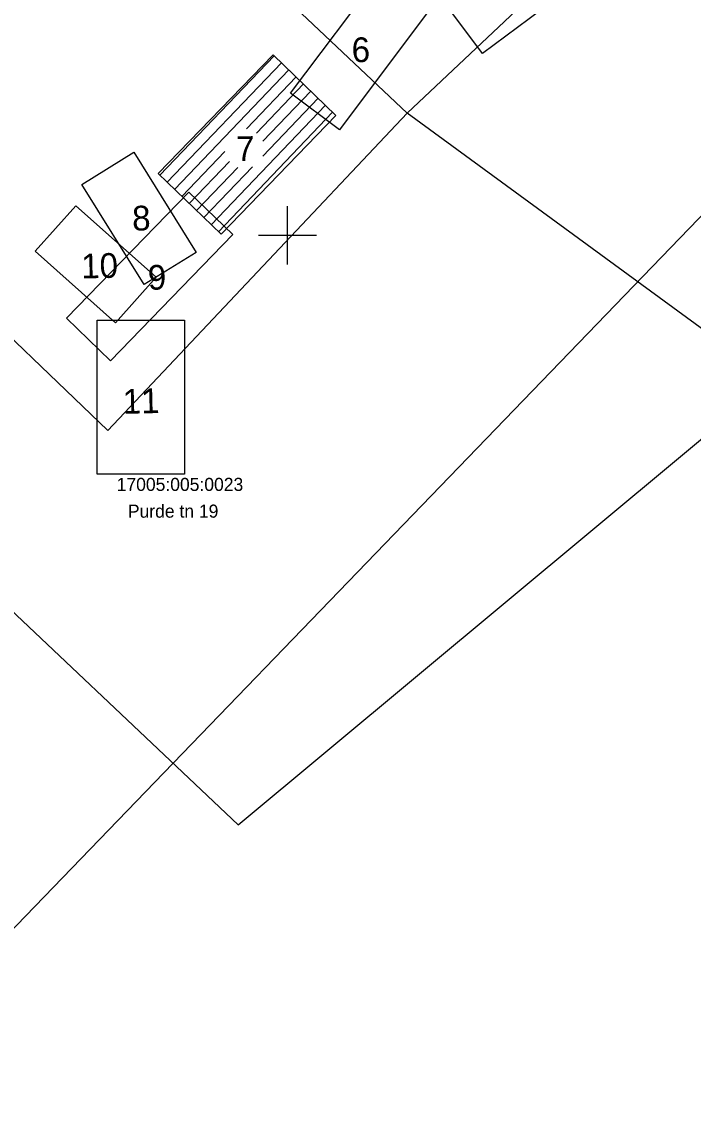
# Model space of a CAD drawing. Extents: x 640227 to 641462, y 6454878 to 6456508.
# Drawn here: x 640831.7 to 640877.9, y 6455589.4 to 6455664.7 of the extents above; entities that cross this region are included whole.
import ezdxf

# ---------------------------------------------------------------- set-up
doc = ezdxf.new("R2010")
doc.units = 0
for name, color, linetype in [('PIIR', 7, 'Continuous'), ('VORK', 7, 'Continuous'), ('VORMISTUS', 7, 'Continuous')]:
    doc.layers.add(name, color=color, linetype=linetype)

msp = doc.modelspace()

# ---------------------------------------------------------------- linework, layer by layer
at = {"layer": 'PIIR'}
for points in [[(640852.47, 6455710.58), (640829.14, 6455685.85), (640858.24, 6455658.4), (640883.02, 6455681.76)], [(640829.14, 6455685.85), (640808.56, 6455664.03), (640826.71, 6455647.07), (640837.65, 6455636.58), (640858.24, 6455658.4)], [(640883.33, 6455640.03), (640858.24, 6455658.4), (640837.65, 6455636.58), (640826.71, 6455647.07), (640816.97, 6455637.04), (640826.67, 6455628.3), (640846.62, 6455609.47)]]:
    msp.add_lwpolyline(points, close=True, dxfattribs=at)
at = {"layer": 'VORK'}
for p, q in [((640850, 6455648), (640850, 6455652)), ((640848, 6455650), (640852, 6455650))]:
    msp.add_line(p, q, dxfattribs=at)
at = {"layer": 'VORMISTUS'}
for p, q in [((640841.238, 6455654.131), (640849.08, 6455662.346)), ((640841.742, 6455653.645), (640849.583, 6455661.86)), ((640842.246, 6455653.159), (640850.087, 6455661.374)), ((640847.176, 6455657.311), (640850.591, 6455660.888)), ((640847.872, 6455657.026), (640851.094, 6455660.402)), ((640848.299, 6455656.46), (640851.598, 6455659.916)), ((640848.302, 6455655.449), (640852.102, 6455659.43)), ((640844.764, 6455650.729), (640852.606, 6455658.943)), ((640845.268, 6455650.243), (640853.109, 6455658.457)), ((640842.749, 6455652.673), (640845.702, 6455655.767)), ((640843.253, 6455652.187), (640846.009, 6455655.075)), ((640843.757, 6455651.701), (640846.59, 6455654.669)), ((640844.26, 6455651.215), (640847.597, 6455654.71))]:
    msp.add_line(p, q, dxfattribs=at)
for points in [[(640548.096, 6455597.045), (640810.96, 6455869.436), (640954.876, 6455730.554), (640692.012, 6455458.163)], [(640861.458, 6455675.127), (640868.213, 6455666.075), (640863.405, 6455662.487), (640856.65, 6455671.539)], [(640850.219, 6455659.772), (640856.46, 6455668.089), (640859.819, 6455665.568), (640853.579, 6455657.251)], [(640841.124, 6455654.242), (640849.01, 6455662.414), (640853.327, 6455658.247), (640845.441, 6455650.075)], [(640839.434, 6455655.71), (640843.723, 6455648.827), (640840.158, 6455646.606), (640835.869, 6455653.489)], [(640834.821, 6455644.298), (640843.222, 6455652.971), (640846.239, 6455650.048), (640837.838, 6455641.376)], [(640835.451, 6455652.035), (640840.974, 6455647.111), (640838.179, 6455643.976), (640832.656, 6455648.9)], [(640842.914, 6455644.159), (640842.914, 6455633.579), (640836.914, 6455633.579), (640836.914, 6455644.159)]]:
    msp.add_lwpolyline(points, close=True, dxfattribs=at)

# ---------------------------------------------------------------- texts
at = {"layer": 'PIIR'}
for s, p in [('17005:005:0023', (640838.262, 6455632.425)), ('Purde tn 19', (640839.031, 6455630.586))]:
    msp.add_text(s, height=0.9, dxfattribs=at).set_placement(p)
at = {"layer": 'VORMISTUS'}
for s, p in [('6', (640854.432, 6455661.891)), ('7', (640846.492, 6455655.091)), ('8', (640839.343, 6455650.316)), ('10', (640835.84, 6455647.029)), ('9', (640840.422, 6455646.248)), ('11', (640838.698, 6455637.724))]:
    msp.add_text(s, height=1.7, rotation=1.33176, dxfattribs=at).set_placement(p)

doc.saveas('drawing.dxf')
